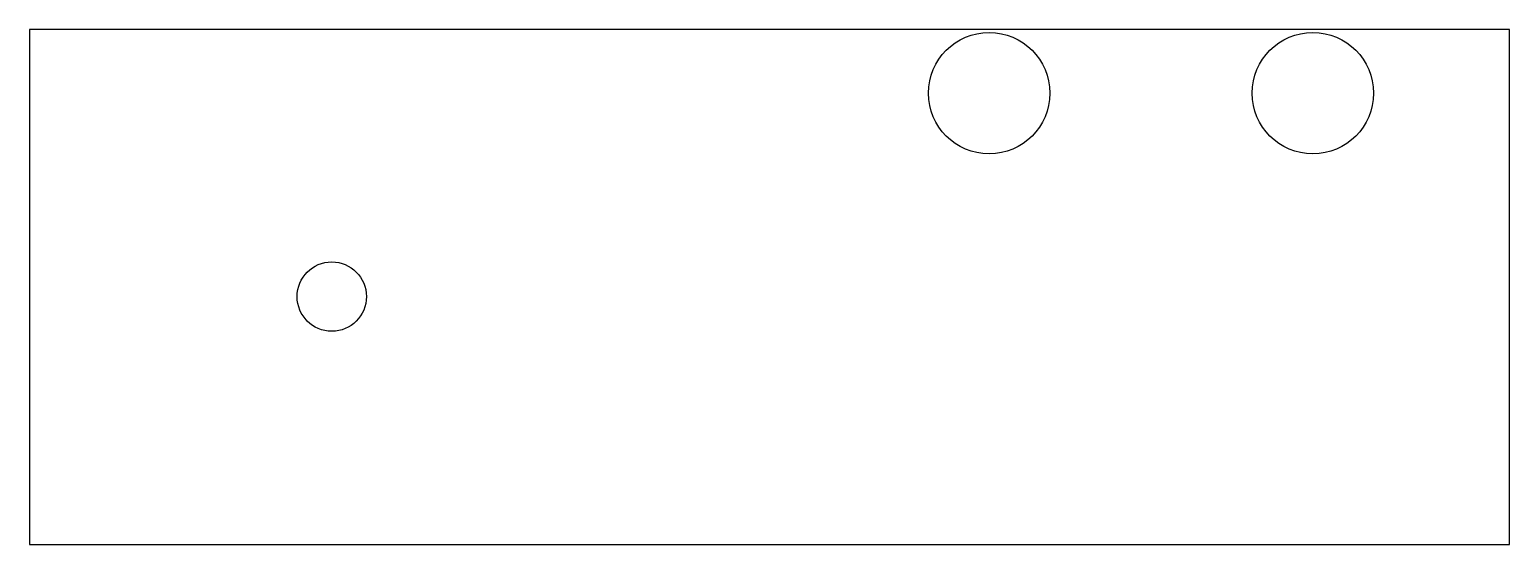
# Model space of a CAD drawing. Header units: millimetres. Extents: x -64 to 0, y 0 to 22.3.
import ezdxf

# ---------------------------------------------------------------- set-up
doc = ezdxf.new("R2010")
doc.units = ezdxf.units.MM
doc.layers.get('0').update_dxf_attribs({"linetype": 'CONTINUOUS'})

msp = doc.modelspace()

# ---------------------------------------------------------------- linework, layer by layer
msp.add_lwpolyline([(0, 0), (0, 22.27), (-64, 22.27), (-64, 0)], close=True)
for centre, radius in [((-22.5, 19.52), 2.625), ((-8.5, 19.52), 2.625), ((-50.93, 10.72), 1.5)]:
    msp.add_circle(centre, radius)

doc.saveas('drawing.dxf')
